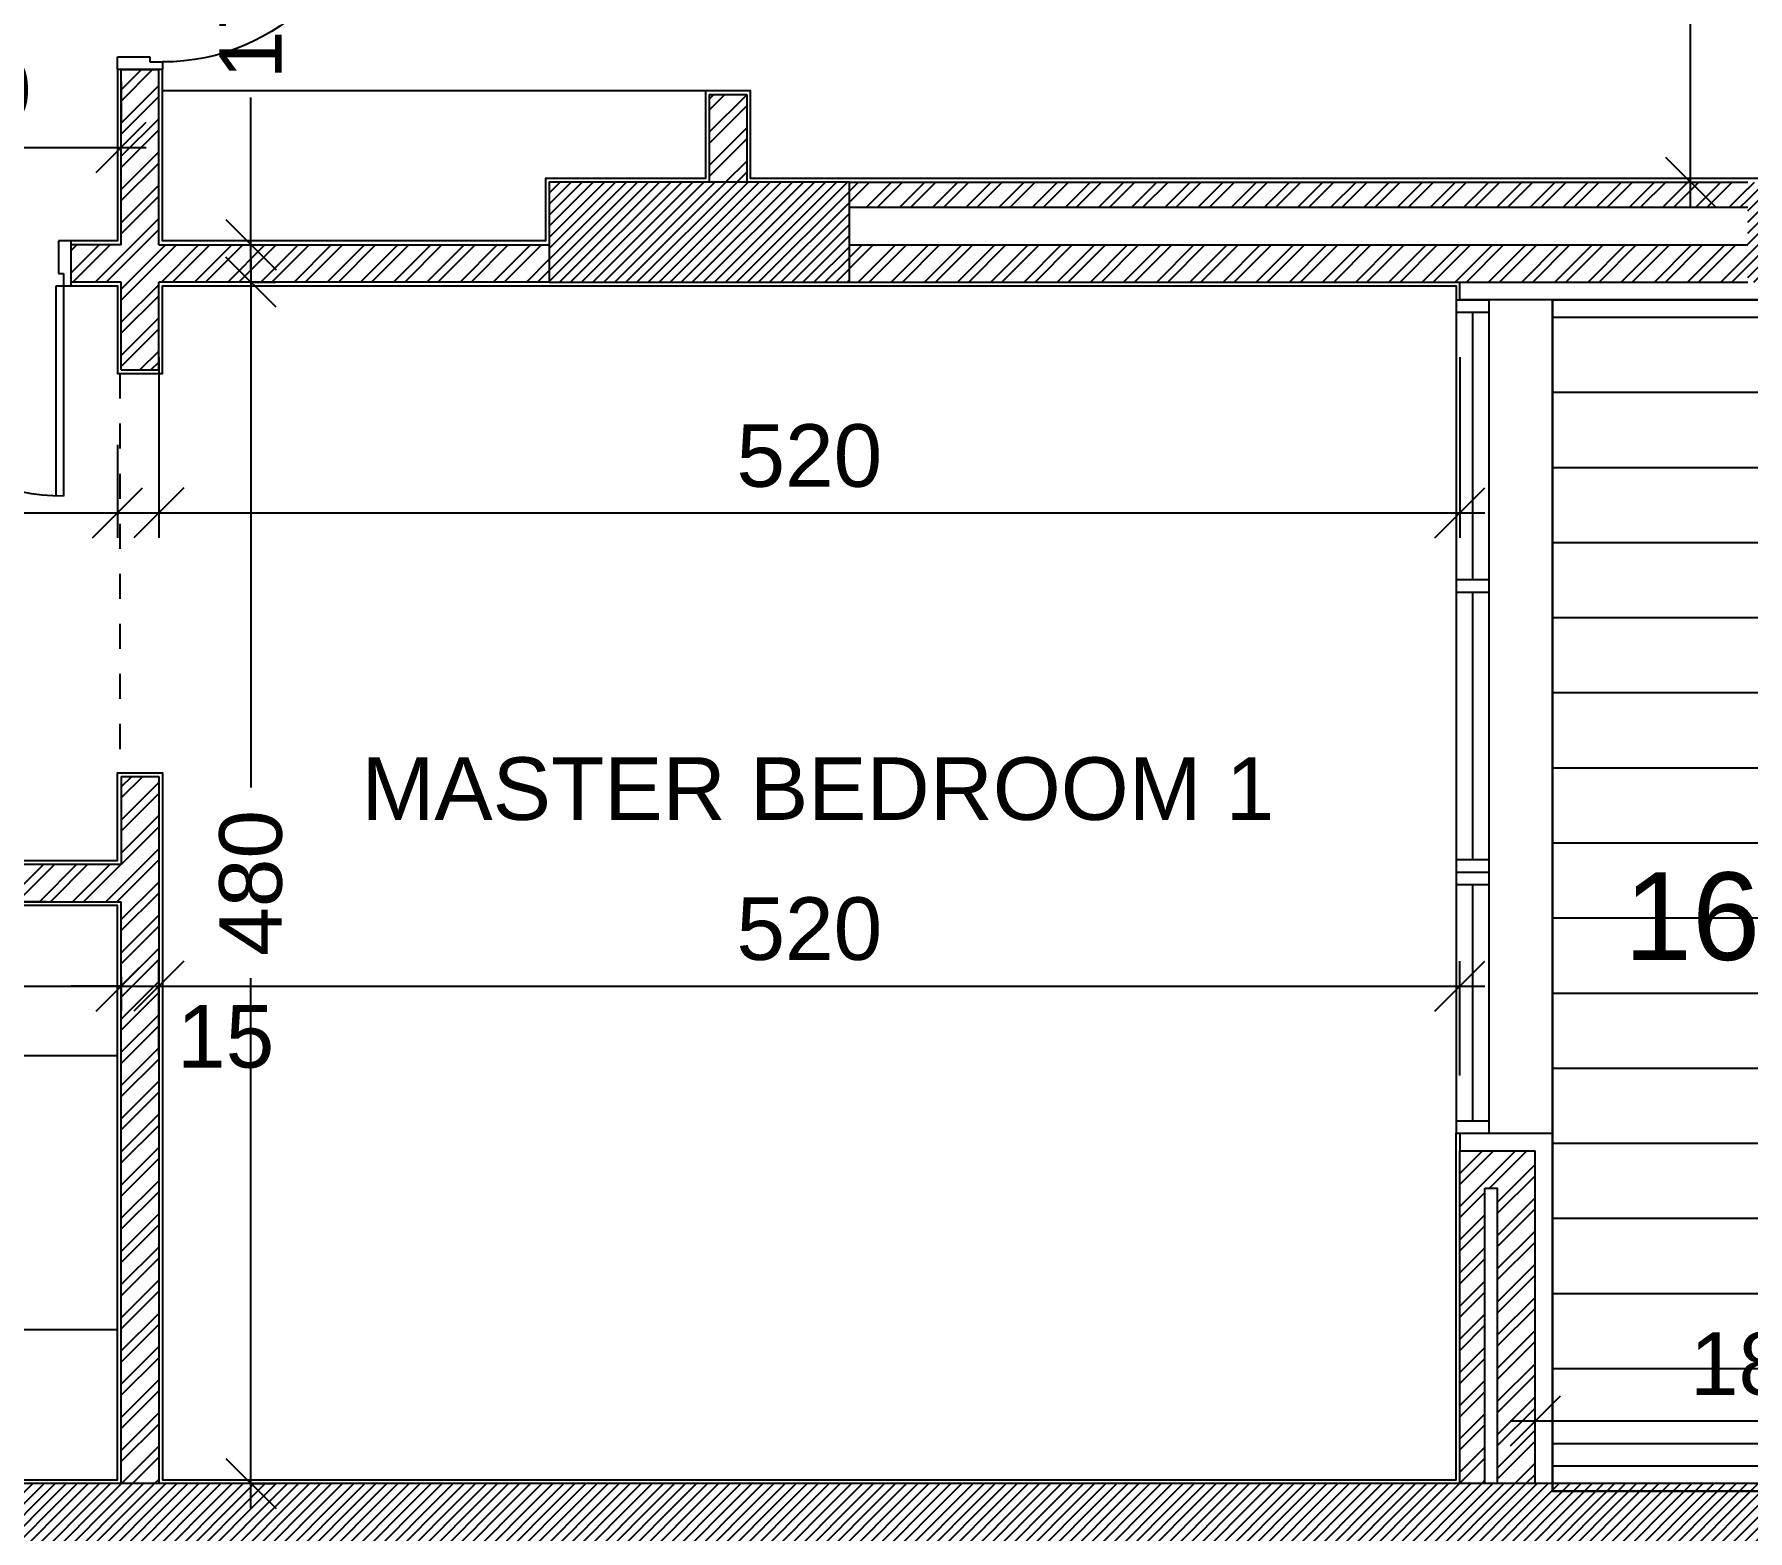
# Model space of a CAD drawing. Extents: x -1.7 to 46.3, y -159.8 to -77.2.
# Drawn here: x 33.86 to 40.71, y -115.98 to -110.01 of the extents above; entities that cross this region are included whole.
import ezdxf
from ezdxf.enums import TextEntityAlignment as Align

# ---------------------------------------------------------------- set-up
doc = ezdxf.new("R2010")
doc.units = 0
doc.header["$MEASUREMENT"] = 0
doc.header["$PDMODE"] = 35
doc.header["$PDSIZE"] = 0.3
doc.linetypes.add('HIDDEN2', pattern=[0.1875, 0.125, -0.0625])
doc.layers.get('0').update_dxf_attribs({"linetype": 'CONTINUOUS'})
doc.layers.get('DEFPOINTS').update_dxf_attribs({"linetype": 'CONTINUOUS'})
for name, color, linetype in [('A-ALU', 9, 'CONTINUOUS'), ('A-AREAS', 6, 'CONTINUOUS'), ('A-AREAS-TXT', 6, 'CONTINUOUS'), ('A-closet', 252, 'CONTINUOUS'), ('a-dim', 3, 'CONTINUOUS'), ('A-DOORS', 1, 'CONTINUOUS'), ('A-FC-HIDDEN', 8, 'HIDDEN2'), ('A-HATCH-CONC', 8, 'CONTINUOUS'), ('A-HATCH-WALL', 8, 'CONTINUOUS'), ('A-NOMENCLATURE', 3, 'CONTINUOUS'), ('A-PLASTER', 8, 'CONTINUOUS'), ('A-PORTE', 1, 'CONTINUOUS'), ('a-revetement', 1, 'CONTINUOUS'), ('A-TILES', 137, 'CONTINUOUS'), ('A-WALL', 4, 'CONTINUOUS'), ('S-2ND-3RD-4-5-6TH$0$A-STR 2-3-4-5-6', 2, 'CONTINUOUS')]:
    doc.layers.add(name, color=color, linetype=linetype)
doc.styles.add('A100-STEXT', font='ARIAL.TTF', dxfattribs={"height": 0.25})
doc.dimstyles.new('A100-DIM', dxfattribs={"dimtxt": 0.25, "dimasz": 0.2, "dimexe": 0.1, "dimexo": 0.3, "dimgap": 0.1, "dimtad": 1, "dimlfac": 100, "dimrnd": 0.5, "dimdsep": 46, "dimtxsty": 'A100-STEXT', "dimblk1": 'OBLIQUE', "dimblk2": 'OBLIQUE', "dimsah": 1, "dimcen": -0.05, "dimdle": 0.1, "dimclrd": 15, "dimclre": 15, "dimclrt": 256, "dimadec": 0, "dimazin": 0, "dimtfac": 0.28, "dimtix": 1, "dimtmove": 2, "dimatfit": 3, "dimldrblk": 'OBLIQUE', "dimfxl": 0, "dimtolj": 1, "dimarcsym": 0})
doc.dimstyles.new('dim-law', dxfattribs={"dimtxt": 0.25, "dimasz": 0.2, "dimexe": 0.1, "dimexo": 0.3, "dimgap": 0.1, "dimtad": 1, "dimlfac": 100, "dimdsep": 46, "dimtxsty": 'A100-STEXT', "dimblk1": 'OBLIQUE', "dimblk2": 'OBLIQUE', "dimsah": 1, "dimcen": -0.05, "dimdle": 0.1, "dimclrd": 15, "dimclre": 15, "dimclrt": 256, "dimadec": 0, "dimazin": 0, "dimtfac": 0.28, "dimtix": 1, "dimtmove": 2, "dimatfit": 3, "dimldrblk": 'OBLIQUE', "dimfxl": 0, "dimtolj": 1, "dimarcsym": 0})
pattern_1 = [(45, (8e-11, -138.735676), (-0.022097087, 0.022097087), [])]
pattern_2 = [(45, (-4e-09, -138.73489), (-0.06629126, 0.06629126), []), (45, (0.04419, -138.73489), (-0.06629126, 0.06629126), [])]

# ---------------------------------------------------------------- blocks, each defined once
blk = doc.blocks.new('P90E18D')
at = {"layer": 'A-PORTE'}
for p, q in [((0, 0), (0.05, 0)), ((0, -0.18), (0, 0)), ((0.05, 0), (0.05, -0.13)), ((0.9, 0), (0.85, 0)), ((0.85, 0), (0.85, -0.13)), ((0.9, -0.18), (0.9, 0)), ((0.05, -0.13), (0.03, -0.13)), ((0.03, -0.13), (0.03, -0.18)), ((0.85, -0.13), (0.87, -0.13)), ((0.87, -0.13), (0.87, -0.18)), ((0.03, -0.18), (0, -0.18)), ((0.06, -0.18), (0.02, -0.18)), ((0.03, -0.18), (0.03, -1.02)), ((0.06, -1.02), (0.06, -0.18)), ((0.87, -0.18), (0.9, -0.18))]:
    blk.add_line(p, q, dxfattribs=at)
blk.add_arc((0.03, -0.18), 0.84, 270, 360, dxfattribs=at)
blk = doc.blocks.new('_OBLIQUE')
at = {"color": 0, "linetype": 'ByBlock'}
blk.add_line((-0.5, -0.5), (0.5, 0.5), dxfattribs=at)
blk = doc.blocks.new('*D94')
at = {"layer": 'a-dim', "color": 15, "lineweight": -2}
for p, q in [((28.5084, -111.2957), (28.5084, -112.0176)), ((34.1934, -111.6457), (34.1934, -112.0176)), ((28.4084, -111.9176), (34.2934, -111.9176))]:
    blk.add_line(p, q, dxfattribs=at)
at = {"layer": 'DEFPOINTS', "color": 0}
for p in [(28.5084, -110.9957), (34.1934, -111.3457), (34.1934, -111.9176)]:
    blk.add_point(p, dxfattribs=at)
at = {"layer": 'a-dim', "color": 15, "lineweight": -2, "xscale": 0.2, "yscale": 0.2, "zscale": 0.2, "rotation": 180}
blk.add_blockref('_OBLIQUE', (28.5084, -111.9176), dxfattribs=at)
at = {"layer": 'a-dim', "color": 15, "lineweight": -2, "xscale": 0.2, "yscale": 0.2, "zscale": 0.2}
blk.add_blockref('_OBLIQUE', (34.1934, -111.9176), dxfattribs=at)
at = {"layer": 'a-dim', "insert": (31.3509, -111.6899), "char_height": 0.25, "attachment_point": 5, "style": 'A100-STEXT'}
blk.add_mtext('\\A1;568.5', dxfattribs=at)
blk = doc.blocks.new('*D95')
at = {"layer": 'a-dim', "color": 15, "lineweight": -2}
for p, q in [((34.3584, -111.2957), (34.3584, -112.0176)), ((39.5584, -111.2957), (39.5584, -112.0176)), ((34.2584, -111.9176), (39.6584, -111.9176))]:
    blk.add_line(p, q, dxfattribs=at)
at = {"layer": 'DEFPOINTS', "color": 0}
for p in [(34.3584, -110.9957), (39.5584, -110.9957), (39.5584, -111.9176)]:
    blk.add_point(p, dxfattribs=at)
at = {"layer": 'a-dim', "color": 15, "lineweight": -2, "xscale": 0.2, "yscale": 0.2, "zscale": 0.2, "rotation": 180}
blk.add_blockref('_OBLIQUE', (34.3584, -111.9176), dxfattribs=at)
at = {"layer": 'a-dim', "color": 15, "lineweight": -2, "xscale": 0.2, "yscale": 0.2, "zscale": 0.2}
blk.add_blockref('_OBLIQUE', (39.5584, -111.9176), dxfattribs=at)
at = {"layer": 'a-dim', "insert": (36.9584, -111.6899), "char_height": 0.25, "attachment_point": 5, "style": 'A100-STEXT'}
blk.add_mtext('\\A1;520', dxfattribs=at)
blk = doc.blocks.new('*D96')
at = {"layer": 'a-dim', "color": 15, "lineweight": -2}
for p, q in [((34.7271, -110.8957), (34.7271, -113.0149)), ((34.7412, -110.9957), (34.8271, -110.9957)), ((34.7271, -115.8957), (34.7271, -113.7765)), ((34.7412, -115.7957), (34.8271, -115.7957))]:
    blk.add_line(p, q, dxfattribs=at)
at = {"layer": 'DEFPOINTS', "color": 0}
for p in [(34.4412, -110.9957), (34.4412, -115.7957), (34.7271, -115.7957)]:
    blk.add_point(p, dxfattribs=at)
at = {"layer": 'a-dim', "color": 15, "lineweight": -2, "xscale": 0.2, "yscale": 0.2, "zscale": 0.2}
for p, rotation in [((34.7271, -110.9957), 90), ((34.7271, -115.7957), 270)]:
    blk.add_blockref('_OBLIQUE', p, dxfattribs=dict(at, rotation=rotation))
at = {"layer": 'a-dim', "insert": (34.7271, -113.3957), "char_height": 0.25, "attachment_point": 5, "rotation": 90, "style": 'A100-STEXT'}
blk.add_mtext('\\A1;480', dxfattribs=at)
blk = doc.blocks.new('*D99')
at = {"layer": 'a-dim', "color": 15, "lineweight": -2}
for p, q in [((34.2084, -113.7707), (34.2084, -113.9077)), ((32.2084, -113.8077), (34.3084, -113.8077)), ((32.3084, -114.0707), (32.3084, -113.9077))]:
    blk.add_line(p, q, dxfattribs=at)
at = {"layer": 'DEFPOINTS', "color": 0}
for p in [(34.2084, -113.4707), (32.3084, -113.7707), (34.2084, -113.8077)]:
    blk.add_point(p, dxfattribs=at)
at = {"layer": 'a-dim', "color": 15, "lineweight": -2, "xscale": 0.2, "yscale": 0.2, "zscale": 0.2, "rotation": 180}
blk.add_blockref('_OBLIQUE', (32.3084, -113.8077), dxfattribs=at)
at = {"layer": 'a-dim', "color": 15, "lineweight": -2, "xscale": 0.2, "yscale": 0.2, "zscale": 0.2}
blk.add_blockref('_OBLIQUE', (34.2084, -113.8077), dxfattribs=at)
at = {"layer": 'a-dim', "insert": (33.2584, -113.58), "char_height": 0.25, "attachment_point": 5, "style": 'A100-STEXT'}
blk.add_mtext('\\A1;190', dxfattribs=at)
blk = doc.blocks.new('*D100')
at = {"layer": 'a-dim', "color": 15, "lineweight": -2}
for p, q in [((34.3584, -114.0832), (34.3584, -113.7077)), ((34.2084, -113.7707), (34.2084, -113.9077)), ((34.2084, -113.8077), (34.0084, -113.8077)), ((34.2084, -113.8077), (34.3584, -113.8077)), ((34.3584, -113.8077), (34.5584, -113.8077))]:
    blk.add_line(p, q, dxfattribs=at)
at = {"layer": 'DEFPOINTS', "color": 0}
for p in [(34.2084, -113.4707), (34.3584, -113.8077), (34.3584, -114.3832)]:
    blk.add_point(p, dxfattribs=at)
at = {"layer": 'a-dim', "color": 15, "lineweight": -2, "xscale": 0.2, "yscale": 0.2, "zscale": 0.2}
blk.add_blockref('_OBLIQUE', (34.2084, -113.8077), dxfattribs=at)
at = {"layer": 'a-dim', "color": 15, "lineweight": -2, "xscale": 0.2, "yscale": 0.2, "zscale": 0.2, "rotation": 180}
blk.add_blockref('_OBLIQUE', (34.3584, -113.8077), dxfattribs=at)
at = {"layer": 'a-dim', "insert": (34.6259, -114.0104), "char_height": 0.25, "attachment_point": 5, "style": 'A100-STEXT'}
blk.add_mtext('\\A1;15', dxfattribs=at)
blk = doc.blocks.new('*D101')
at = {"layer": 'a-dim', "color": 15, "lineweight": -2}
for p, q in [((34.3584, -114.0832), (34.3584, -113.7077)), ((39.5584, -114.1657), (39.5584, -113.7077)), ((34.2584, -113.8077), (39.6584, -113.8077))]:
    blk.add_line(p, q, dxfattribs=at)
at = {"layer": 'DEFPOINTS', "color": 0}
for p in [(39.5584, -113.8077), (34.3584, -114.3832), (39.5584, -114.4657)]:
    blk.add_point(p, dxfattribs=at)
at = {"layer": 'a-dim', "color": 15, "lineweight": -2, "xscale": 0.2, "yscale": 0.2, "zscale": 0.2, "rotation": 180}
blk.add_blockref('_OBLIQUE', (34.3584, -113.8077), dxfattribs=at)
at = {"layer": 'a-dim', "color": 15, "lineweight": -2, "xscale": 0.2, "yscale": 0.2, "zscale": 0.2}
blk.add_blockref('_OBLIQUE', (39.5584, -113.8077), dxfattribs=at)
at = {"layer": 'a-dim', "insert": (36.9584, -113.58), "char_height": 0.25, "attachment_point": 5, "style": 'A100-STEXT'}
blk.add_mtext('\\A1;520', dxfattribs=at)
blk = doc.blocks.new('*D102')
at = {"layer": 'a-dim', "color": 15, "lineweight": -2}
for p, q in [((33.7045, -115.8957), (33.7045, -113.3707)), ((33.9084, -113.4707), (33.6045, -113.4707)), ((33.9084, -115.7957), (33.6045, -115.7957))]:
    blk.add_line(p, q, dxfattribs=at)
at = {"layer": 'DEFPOINTS', "color": 0}
for p in [(33.7045, -113.4707), (34.2084, -113.4707), (34.2084, -115.7957)]:
    blk.add_point(p, dxfattribs=at)
at = {"layer": 'a-dim', "color": 15, "lineweight": -2, "xscale": 0.2, "yscale": 0.2, "zscale": 0.2}
for p, rotation in [((33.7045, -113.4707), 90), ((33.7045, -115.7957), 270)]:
    blk.add_blockref('_OBLIQUE', p, dxfattribs=dict(at, rotation=rotation))
at = {"layer": 'a-dim', "insert": (33.4768, -114.6332), "char_height": 0.25, "attachment_point": 5, "rotation": 90, "style": 'A100-STEXT'}
blk.add_mtext('\\A1;232.5', dxfattribs=at)
blk = doc.blocks.new('*D103')
at = {"layer": 'a-dim', "color": 15, "lineweight": -2}
for p, q in [((32.0079, -113.2207), (32.0079, -115.8957)), ((31.8584, -113.3207), (31.9079, -113.3207)), ((33.9734, -115.7957), (31.9079, -115.7957))]:
    blk.add_line(p, q, dxfattribs=at)
at = {"layer": 'DEFPOINTS', "color": 0}
for p in [(32.1584, -113.3207), (32.0079, -115.7957), (34.2734, -115.7957)]:
    blk.add_point(p, dxfattribs=at)
at = {"layer": 'a-dim', "color": 15, "lineweight": -2, "xscale": 0.2, "yscale": 0.2, "zscale": 0.2}
for p, rotation in [((32.0079, -113.3207), 90), ((32.0079, -115.7957), 270)]:
    blk.add_blockref('_OBLIQUE', p, dxfattribs=dict(at, rotation=rotation))
at = {"layer": 'a-dim', "insert": (31.7803, -114.5582), "char_height": 0.25, "attachment_point": 5, "rotation": 90, "style": 'A100-STEXT'}
blk.add_mtext('\\A1;247.5', dxfattribs=at)
blk = doc.blocks.new('*D109')
at = {"layer": 'a-dim', "color": 15, "lineweight": -2}
for p, q in [((34.2084, -110.1957), (34.2084, -110.3569)), ((32.9084, -110.3707), (32.9084, -110.3569)), ((32.8084, -110.4569), (34.3084, -110.4569))]:
    blk.add_line(p, q, dxfattribs=at)
at = {"layer": 'DEFPOINTS', "color": 0}
for p in [(34.2084, -110.4569), (34.2084, -110.4957), (32.9084, -110.6707)]:
    blk.add_point(p, dxfattribs=at)
at = {"layer": 'a-dim', "color": 15, "lineweight": -2, "xscale": 0.2, "yscale": 0.2, "zscale": 0.2, "rotation": 180}
blk.add_blockref('_OBLIQUE', (32.9084, -110.4569), dxfattribs=at)
at = {"layer": 'a-dim', "color": 15, "lineweight": -2, "xscale": 0.2, "yscale": 0.2, "zscale": 0.2}
blk.add_blockref('_OBLIQUE', (34.2084, -110.4569), dxfattribs=at)
at = {"layer": 'a-dim', "insert": (33.5584, -110.2292), "char_height": 0.25, "attachment_point": 5, "style": 'A100-STEXT'}
blk.add_mtext('\\A1;130', dxfattribs=at)
blk = doc.blocks.new('*D119')
at = {"layer": 'a-dim', "color": 15, "lineweight": -2}
for p, q in [((34.7271, -109.0457), (34.7271, -109.5291)), ((34.6584, -109.1457), (34.8271, -109.1457)), ((34.7271, -110.9457), (34.7271, -110.2571)), ((34.6584, -110.8457), (34.8271, -110.8457))]:
    blk.add_line(p, q, dxfattribs=at)
at = {"layer": 'DEFPOINTS', "color": 0}
for p in [(34.3584, -109.1457), (34.7271, -109.1457), (34.3584, -110.8457)]:
    blk.add_point(p, dxfattribs=at)
at = {"layer": 'a-dim', "color": 15, "lineweight": -2, "xscale": 0.2, "yscale": 0.2, "zscale": 0.2}
for p, rotation in [((34.7271, -109.1457), 90), ((34.7271, -110.8457), 270)]:
    blk.add_blockref('_OBLIQUE', p, dxfattribs=dict(at, rotation=rotation))
at = {"layer": 'a-dim', "insert": (34.7271, -109.8931), "char_height": 0.25, "attachment_point": 5, "rotation": 90, "style": 'A100-STEXT'}
blk.add_mtext('\\A1;170', dxfattribs=at)
blk = doc.blocks.new('*D147')
at = {"layer": 'a-dim', "color": 15, "lineweight": -2}
for p, q in [((39.8584, -115.4957), (39.8584, -115.446)), ((41.6784, -115.4957), (41.6784, -115.446)), ((41.7784, -115.546), (39.7584, -115.546))]:
    blk.add_line(p, q, dxfattribs=at)
at = {"layer": 'DEFPOINTS', "color": 0}
for p in [(39.8584, -115.546), (39.8584, -115.7957), (41.6784, -115.7957)]:
    blk.add_point(p, dxfattribs=at)
at = {"layer": 'a-dim', "color": 15, "lineweight": -2, "xscale": 0.2, "yscale": 0.2, "zscale": 0.2, "rotation": 180}
blk.add_blockref('_OBLIQUE', (39.8584, -115.546), dxfattribs=at)
at = {"layer": 'a-dim', "color": 15, "lineweight": -2, "xscale": 0.2, "yscale": 0.2, "zscale": 0.2}
blk.add_blockref('_OBLIQUE', (41.6784, -115.546), dxfattribs=at)
at = {"layer": 'a-dim', "insert": (40.7684, -115.3183), "char_height": 0.25, "attachment_point": 5, "style": 'A100-STEXT'}
blk.add_mtext('\\A1;182', dxfattribs=at)
blk = doc.blocks.new('*D202')
at = {"layer": 'a-dim', "color": 15, "lineweight": -2}
for p, q in [((40.4803, -110.6957), (40.4803, -107.3107)), ((39.2134, -107.4107), (40.5803, -107.4107)), ((39.2134, -110.5957), (40.5803, -110.5957))]:
    blk.add_line(p, q, dxfattribs=at)
at = {"layer": 'DEFPOINTS', "color": 0}
for p in [(38.9134, -107.4107), (40.4803, -107.4107), (38.9134, -110.5957)]:
    blk.add_point(p, dxfattribs=at)
at = {"layer": 'a-dim', "color": 15, "lineweight": -2, "xscale": 0.2, "yscale": 0.2, "zscale": 0.2}
for p, rotation in [((40.4803, -107.4107), 90), ((40.4803, -110.5957), 270)]:
    blk.add_blockref('_OBLIQUE', p, dxfattribs=dict(at, rotation=rotation))
at = {"layer": 'a-dim', "insert": (40.2526, -109.0032), "char_height": 0.25, "attachment_point": 5, "rotation": 90, "style": 'A100-STEXT'}
blk.add_mtext('\\A1;318.5', dxfattribs=at)

msp = doc.modelspace()

# ---------------------------------------------------------------- hatches: boundary and pattern name
at = {"layer": 'A-HATCH-CONC'}
h = msp.add_hatch(dxfattribs=at)
h.set_pattern_fill('ANSI31', color=256, scale=0.25, style=0)
h.set_pattern_definition(pattern_1)
h.paths.add_polyline_path([(37.11837, -110.59568), (35.91837, -110.59568), (35.91837, -110.99568), (37.11837, -110.99568)])
h = msp.add_hatch(dxfattribs=at)
h.set_pattern_fill('ANSI31', color=256, scale=0.25, style=0)
h.set_pattern_definition(pattern_1)
h.paths.add_polyline_path([(41.83837, -110.59568), (40.70837, -110.59568), (40.70837, -110.99568), (41.83837, -110.99568)])
h = msp.add_hatch(dxfattribs=at)
h.set_pattern_fill('ANSI31', color=256, scale=0.25, style=0)
h.set_pattern_definition(pattern_1)
h.paths.add_polyline_path([(41.83837, -115.79568), (26.70837, -115.79568), (26.70837, -116.12568), (28.46837, -116.12568), (28.46837, -116.19568), (41.83837, -116.19568)])
at = {"layer": 'A-HATCH-WALL'}
h = msp.add_hatch(dxfattribs=at)
h.set_pattern_fill('ANSI32', color=256, scale=0.25, style=0)
h.set_pattern_definition(pattern_2)
h.paths.add_polyline_path([(35.91837, -110.84489), (34.35837, -110.84489), (34.35837, -110.14489), (34.20837, -110.14489), (34.20837, -110.84489), (34.00837, -110.84489), (34.00837, -110.99489), (34.20837, -110.99489), (34.20837, -111.34489), (34.35837, -111.34489), (34.35837, -110.99489), (35.91837, -110.99489)])
h = msp.add_hatch(dxfattribs=at)
h.set_pattern_fill('ANSI32', color=256, scale=0.25, style=0)
h.set_pattern_definition(pattern_2)
h.paths.add_polyline_path([(36.70837, -110.24489), (36.55837, -110.24489), (36.55837, -110.59489), (36.70837, -110.59489)])
h = msp.add_hatch(dxfattribs=at)
h.set_pattern_fill('ANSI32', color=256, scale=0.25, style=0)
h.set_pattern_definition(pattern_2)
h.paths.add_polyline_path([(40.70837, -110.59489), (37.11837, -110.59489), (37.11837, -110.69489), (40.70837, -110.69489)])
h = msp.add_hatch(dxfattribs=at)
h.set_pattern_fill('ANSI32', color=256, scale=0.25, style=0)
h.set_pattern_definition(pattern_2)
h.paths.add_polyline_path([(40.70837, -110.84489), (37.11837, -110.84489), (37.11837, -110.99489), (40.70837, -110.99489)])
h = msp.add_hatch(dxfattribs=at)
h.set_pattern_fill('ANSI32', color=256, scale=0.25, style=0)
h.set_pattern_definition(pattern_2)
h.paths.add_polyline_path([(34.35837, -112.96989), (34.20837, -112.96989), (34.20837, -113.31989), (32.15837, -113.31989), (32.15837, -114.06989), (32.30837, -114.06989), (32.30837, -113.46989), (34.20837, -113.46989), (34.20837, -115.79489), (34.35837, -115.79489)])
h = msp.add_hatch(dxfattribs=at)
h.set_pattern_fill('ANSI32', color=256, scale=0.25, style=0)
h.set_pattern_definition(pattern_2)
h.paths.add_polyline_path([(39.85837, -114.46489), (39.55837, -114.46489), (39.55837, -115.79489), (39.65837, -115.79489), (39.65837, -114.61489), (39.70837, -114.61489), (39.70837, -115.79489), (39.85837, -115.79489)])
at = {"layer": 'A-TILES'}
h = msp.add_hatch(dxfattribs=at)
h.set_pattern_fill('_USER', color=256, scale=0.3, style=0, pattern_type=0)
h.set_pattern_definition([(0, (30.60837, -130.63568), (0, 0.3), [])])
h.paths.add_polyline_path([(39.92837, -114.39568), (39.92837, -115.72568), (41.60837, -115.72568), (41.60837, -114.39568), (41.60837, -111.06568), (39.92837, -111.06568)])

# ---------------------------------------------------------------- linework, layer by layer
at = {"layer": 'A-ALU'}
for p, q in [((39.54337, -111.06568), (39.54337, -114.39568)), ((39.54337, -111.06568), (39.67337, -111.06568)), ((39.60837, -111.11568), (39.60837, -112.18402)), ((39.67337, -111.06568), (39.67337, -114.39568)), ((39.92837, -111.06568), (39.92837, -114.39568)), ((39.60837, -112.23402), (39.60837, -113.30235)), ((39.60837, -113.40235), (39.60837, -114.34568)), ((39.54337, -114.34568), (39.67337, -114.34568)), ((39.54337, -114.39568), (39.67337, -114.39568))]:
    msp.add_line(p, q, dxfattribs=at)
for points in [[(39.54337, -111.11568), (39.67337, -111.11568)], [(39.54337, -112.18402), (39.67337, -112.18402)], [(39.54337, -112.23402), (39.67337, -112.23402)], [(39.54337, -113.30235), (39.67337, -113.30235)], [(39.54337, -113.35235), (39.67337, -113.35235)], [(39.54337, -113.40235), (39.67337, -113.40235)]]:
    msp.add_lwpolyline(points, dxfattribs=at)
at = {"layer": 'A-AREAS'}
msp.add_lwpolyline([(30.76735, -92.84168), (41.00695, -101.07638), (37.18837, -105.82466), (37.18837, -106.92568), (41.90837, -106.92568), (41.90837, -107.75548), (41.61117, -108.79568), (41.10837, -108.79568), (41.10837, -110.62568), (41.90837, -110.62568), (41.90837, -111.06568), (39.92837, -111.06568), (39.92837, -115.82568), (41.90837, -115.82568), (41.90837, -116.19568)], dxfattribs=at)
msp.add_lwpolyline([(39.92837, -111.06568), (41.90837, -111.06568), (41.90837, -115.82568), (39.92837, -115.82568)], close=True, dxfattribs=at)
at = {"layer": 'A-closet'}
for p, q in [((36.54337, -110.23068), (34.37337, -110.23068)), ((32.32337, -114.08568), (34.19337, -114.08568)), ((34.19337, -115.18068), (31.17337, -115.18068))]:
    msp.add_line(p, q, dxfattribs=at)
at = {"layer": 'A-FC-HIDDEN', "ltscale": 0.5}
msp.add_line((34.20337, -111.36068), (34.20337, -112.95568), dxfattribs=at)
at = {"layer": 'A-PLASTER'}
for points in [[(34.19337, -110.14568), (34.19337, -110.83068), (34.00837, -110.83068)], [(41.00837, -110.52568), (40.99337, -110.52568), (40.99337, -110.58068), (36.72337, -110.58068), (36.72337, -110.23068), (36.54337, -110.23068), (36.54337, -110.58068), (35.90337, -110.58068), (35.90337, -110.83068), (34.37337, -110.83068), (34.37337, -110.14568)], [(34.00837, -111.01068), (34.19337, -111.01068), (34.19337, -111.36068), (34.37337, -111.36068), (34.37337, -111.01068), (39.54337, -111.01068), (39.54337, -111.06568), (39.55837, -111.06568)], [(28.52337, -113.30568), (31.17337, -113.30568), (31.17337, -115.78068), (34.19337, -115.78068), (34.19337, -113.48568), (32.32337, -113.48568), (32.32337, -114.08568), (32.14337, -114.08568), (32.14337, -113.30568), (34.19337, -113.30568), (34.19337, -112.95568), (34.37337, -112.95568), (34.37337, -115.78068), (39.54337, -115.78068), (39.54337, -114.39568), (39.55837, -114.39568)]]:
    msp.add_lwpolyline(points, dxfattribs=at)
at = {"layer": 'a-revetement'}
for p, q in [((39.55837, -111.06568), (39.55837, -110.99568)), ((41.90837, -111.06568), (39.55837, -111.06568)), ((39.55837, -114.39568), (39.92837, -114.39568)), ((39.55837, -114.39568), (39.55837, -114.46568)), ((39.92837, -115.72568), (39.92837, -114.39568)), ((41.60837, -115.72568), (39.92837, -115.72568))]:
    msp.add_line(p, q, dxfattribs=at)
at = {"layer": 'A-WALL'}
for p, q in [((34.20837, -110.14568), (34.35837, -110.14568)), ((34.20837, -110.84568), (34.20837, -110.14568)), ((34.35837, -110.84568), (34.35837, -110.14568)), ((36.55837, -110.24568), (36.55837, -110.59568)), ((36.55837, -110.24568), (36.70837, -110.24568)), ((36.70837, -110.24568), (36.70837, -110.59568)), ((37.11837, -110.59568), (40.70837, -110.59568)), ((37.11837, -110.69568), (40.70837, -110.69568)), ((34.00837, -110.99568), (34.00837, -110.84568)), ((34.20837, -110.84568), (34.00837, -110.84568)), ((34.35837, -110.84568), (35.91837, -110.84568)), ((37.11837, -110.84568), (40.70837, -110.84568)), ((34.20837, -110.99568), (34.00837, -110.99568)), ((34.20837, -111.34568), (34.20837, -110.99568)), ((35.91837, -110.99568), (34.35837, -110.99568)), ((34.35837, -111.34568), (34.35837, -110.99568)), ((37.11837, -110.99568), (40.70837, -110.99568)), ((34.20837, -111.34568), (34.35837, -111.34568)), ((34.20837, -112.97068), (34.20837, -113.32068)), ((34.20837, -112.97068), (34.35837, -112.97068)), ((34.35837, -112.97068), (34.35837, -115.79568)), ((32.15837, -113.32068), (34.20837, -113.32068)), ((32.30837, -113.47068), (34.20837, -113.47068)), ((34.20837, -115.79568), (34.20837, -113.47068)), ((39.55837, -114.46568), (39.85837, -114.46568)), ((39.55837, -115.79568), (39.55837, -114.46568)), ((39.85837, -115.79568), (39.85837, -114.46568)), ((39.65837, -114.61568), (39.70837, -114.61568)), ((39.65837, -115.79568), (39.65837, -114.61568)), ((39.70837, -115.79568), (39.70837, -114.61568))]:
    msp.add_line(p, q, dxfattribs=at)
at = {"layer": 'S-2ND-3RD-4-5-6TH$0$A-STR 2-3-4-5-6'}
for points in [[(35.91837, -110.99568), (37.11837, -110.99568), (37.11837, -110.59568), (35.91837, -110.59568)], [(41.83837, -115.79568), (26.70837, -115.79568), (26.70837, -116.12568), (28.46837, -116.12568), (28.46837, -116.19568), (41.83837, -116.19568)]]:
    msp.add_lwpolyline(points, close=True, dxfattribs=at)

# ---------------------------------------------------------------- block references
at = {"layer": 'A-DOORS', "xscale": -1}
for p, rotation in [((34.19337, -109.24568), 89.99999999989011), ((34.00837, -110.83068), 359.9999999998901)]:
    msp.add_blockref('P90E18D', p, dxfattribs=dict(at, rotation=rotation))

# ---------------------------------------------------------------- texts
at = {"layer": 'A-AREAS-TXT', "style": 'A100-STEXT'}
msp.add_text('16b', height=0.35, dxfattribs=at).set_placement((40.62205, -113.70354), align=Align.CENTER)
at = {"layer": 'A-NOMENCLATURE', "style": 'A100-STEXT'}
msp.add_text('MASTER BEDROOM 1', height=0.25, dxfattribs=at).set_placement((35.16905, -113.14388))

# ---------------------------------------------------------------- dimensions: what is measured, and where the dimension line sits
at = {"layer": 'a-dim'}
dim = msp.add_aligned_dim(p1=(38.91337, -110.59568), p2=(38.91337, -107.41068), distance=-1.56691, dimstyle='dim-law', dxfattribs=at)
dim.commit()
dim.dimension.update_dxf_attribs({"geometry": '*D202', "text_midpoint": (40.25255, -109.00318)})
for base, p1, p2, picture, middle in [((34.72712, -109.14568), (34.35837, -110.84568), (34.35837, -109.14568), '*D119', (34.72712, -109.89313)), ((34.72712, -115.79568), (34.4412, -110.99568), (34.4412, -115.79568), '*D96', (34.72712, -113.39568))]:
    dim = msp.add_linear_dim(base=base, p1=p1, p2=p2, angle=90, dimstyle='A100-DIM', dxfattribs=at)
    dim.commit()
    dim.dimension.update_dxf_attribs({"geometry": picture, "text_midpoint": middle, "dimtype": 160})
for base, p1, p2, picture, middle in [((34.20837, -110.4569), (32.90837, -110.67068), (34.20837, -110.49568), '*D109', (33.55837, -110.22917)), ((34.19337, -111.91759), (28.50837, -110.99568), (34.19337, -111.34568), '*D94', (31.35087, -111.68994)), ((39.55837, -111.91759), (34.35837, -110.99568), (39.55837, -110.99568), '*D95', (36.95837, -111.68994)), ((34.20837, -113.80766), (32.30837, -113.77068), (34.20837, -113.47068), '*D99', (33.25837, -113.58001)), ((39.55837, -113.80766), (34.35837, -114.38318), (39.55837, -114.46568), '*D101', (36.95837, -113.58001)), ((39.85837, -115.54598), (41.67837, -115.79568), (39.85837, -115.79568), '*D147', (40.76837, -115.31833))]:
    dim = msp.add_linear_dim(base=base, p1=p1, p2=p2, dimstyle='A100-DIM', dxfattribs=at)
    dim.commit()
    dim.dimension.update_dxf_attribs({"geometry": picture, "text_midpoint": middle})
for base, p1, p2, picture, middle in [((32.00795, -115.79568), (32.15837, -113.32068), (34.27337, -115.79568), '*D103', (31.7803, -114.55818)), ((33.70449, -113.47068), (34.20837, -115.79568), (34.20837, -113.47068), '*D102', (33.47676, -114.63318))]:
    dim = msp.add_linear_dim(base=base, p1=p1, p2=p2, angle=90, dimstyle='A100-DIM', dxfattribs=at)
    dim.commit()
    dim.dimension.update_dxf_attribs({"geometry": picture, "text_midpoint": middle})
dim = msp.add_linear_dim(base=(34.35837, -113.80766), p1=(34.20837, -113.47068), p2=(34.35837, -114.38318), dimstyle='A100-DIM', dxfattribs=at)
dim.commit()
dim.dimension.update_dxf_attribs({"geometry": '*D100', "text_midpoint": (34.62585, -114.01037), "dimtype": 160})

doc.saveas('drawing.dxf')
